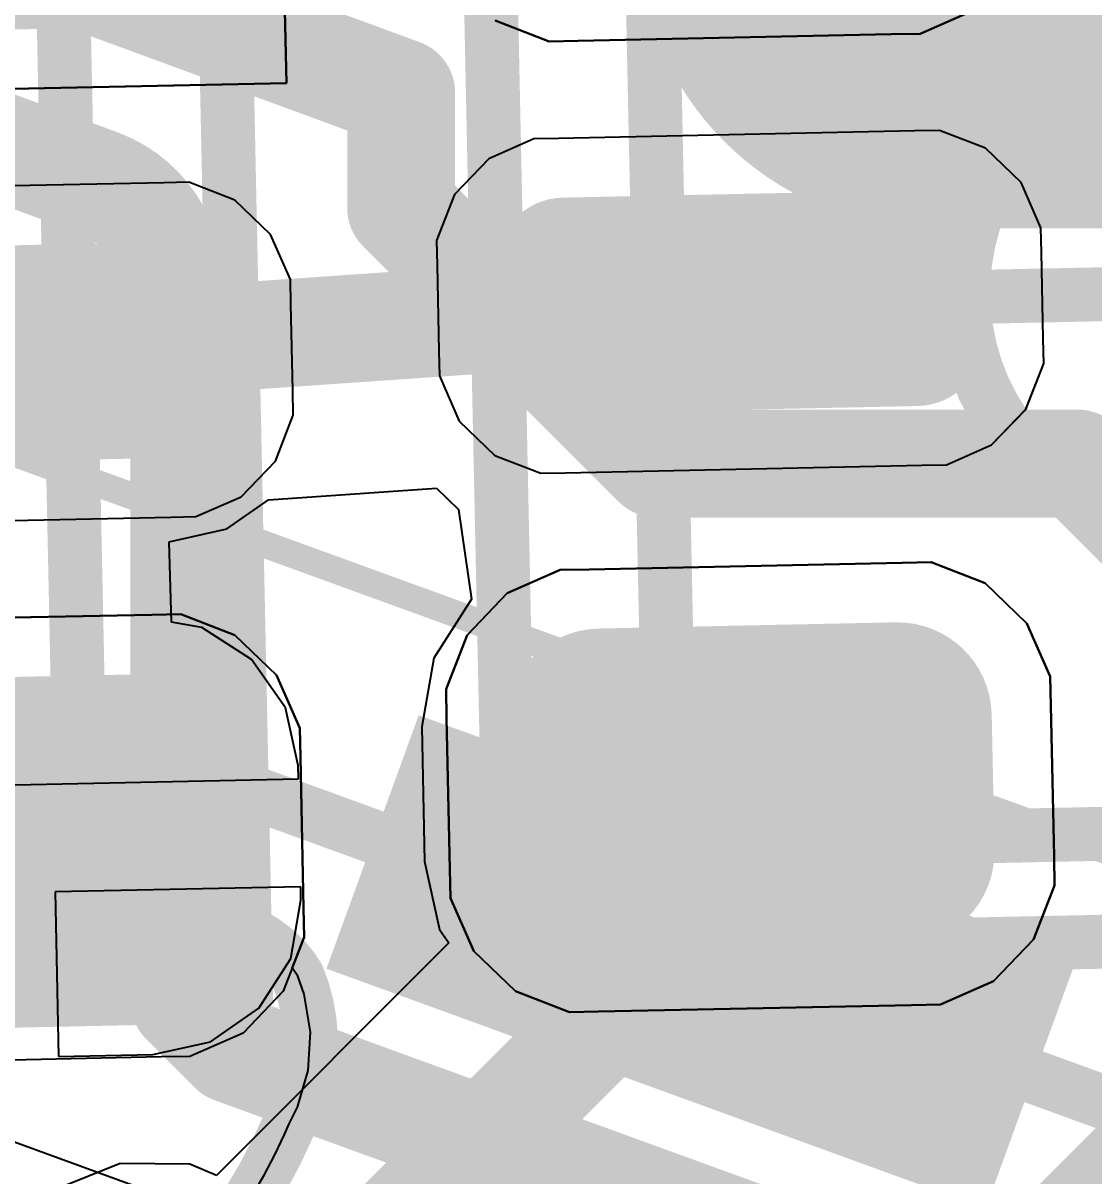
# Model space of a CAD drawing. Header units: inches. Extents: x -52 to 109, y 0 to 35.
# Drawn here: x 92.812 to 94.796, y 20.094 to 22.231 of the extents above; entities that cross this region are included whole.
import ezdxf

# ---------------------------------------------------------------- set-up
doc = ezdxf.new("R2010")
doc.units = ezdxf.units.IN
for name, color, linetype in [('Bottom 3D Body', 216, 'Continuous'), ('Bottom Courtyard', 56, 'Continuous'), ('Bottom Layer', 5, 'Continuous'), ('Bottom Paste', 16, 'Continuous'), ('Bottom Solder', 6, 'Continuous'), ('Mechanical 1', 6, 'Continuous'), ('Mechanical 4', 56, 'Continuous'), ('Top Component Outline', 56, 'Continuous'), ('Top Courtyard', 56, 'Continuous'), ('Top Layer', 1, 'Continuous'), ('Top Overlay', 2, 'Continuous'), ('Top Paste', 8, 'Continuous'), ('Top Solder', 216, 'Continuous'), ('Via Holes', 16, 'Continuous')]:
    doc.layers.add(name, color=color, linetype=linetype)
doc.styles.add('Arial', font='', dxfattribs={"height": 0.2})
doc.styles.get('Arial').set_extended_font_data('Arial')

# ---------------------------------------------------------------- blocks, each defined once
blk = doc.blocks.new('APA_RGB_LED_2020_396')
at = {"layer": 'Top Layer'}
h = blk.add_hatch(color=1, dxfattribs=at)
edge = h.paths.add_edge_path()
edge.add_arc((-1.12500283, 1.02500176), 0.12499848, 90, 180)
edge.add_line((-1.25000131, 1.02500176), (-1.25000131, 0.77499972))
edge.add_arc((-1.12500283, 0.77499972), 0.12499848, 180, 270)
edge.add_line((-1.12500283, 0.6500012399999999), (-0.5749988500000001, 0.6500012399999999))
edge.add_arc((-0.5749988500000001, 0.77499972), 0.12499848, 270, 360)
edge.add_line((-0.4500003700000001, 0.77499972), (-0.4500003700000001, 1.02500176))
edge.add_arc((-0.5749988500000001, 1.02500176), 0.12499848, 0, 90)
edge.add_line((-0.5749988500000001, 1.15000024), (-1.12500283, 1.15000024))
h = blk.add_hatch(color=1, dxfattribs=at)
edge = h.paths.add_edge_path()
edge.add_arc((-1.17500019, 0.07499858), 0.07500112, 90, 180)
edge.add_line((-1.25000131, 0.07499858000000001), (-1.25000131, -0.07499857999999998))
edge.add_arc((-1.17500019, -0.07499858), 0.07500112, 180, 270)
edge.add_line((-1.17500019, -0.1499997), (-0.52500149, -0.1499997))
edge.add_arc((-0.52500149, -0.07499858), 0.07500112, 270, 360)
edge.add_line((-0.4500003699999999, -0.07499858), (-0.4500003699999999, 0.07499858))
edge.add_arc((-0.52500149, 0.07499858), 0.07500112, 0, 90)
edge.add_line((-0.52500149, 0.1499997), (-1.17500019, 0.1499997))
at = {"layer": 'Top Paste'}
h = blk.add_hatch(color=8, dxfattribs=at)
edge = h.paths.add_edge_path()
edge.add_arc((-1.12500283, 1.02500176), 0.12499848, 90, 180)
edge.add_line((-1.25000131, 1.02500176), (-1.25000131, 0.77499972))
edge.add_arc((-1.12500283, 0.77499972), 0.12499848, 180, 270)
edge.add_line((-1.12500283, 0.6500012399999999), (-0.5749988500000001, 0.6500012399999999))
edge.add_arc((-0.5749988500000001, 0.77499972), 0.12499848, 270, 360)
edge.add_line((-0.4500003700000001, 0.77499972), (-0.4500003700000001, 1.02500176))
edge.add_arc((-0.5749988500000001, 1.02500176), 0.12499848, 0, 90)
edge.add_line((-0.5749988500000001, 1.15000024), (-1.12500283, 1.15000024))
h = blk.add_hatch(color=8, dxfattribs=at)
edge = h.paths.add_edge_path()
edge.add_arc((-1.17500019, 0.07499858), 0.07500112, 90, 180)
edge.add_line((-1.25000131, 0.07499858000000001), (-1.25000131, -0.07499857999999998))
edge.add_arc((-1.17500019, -0.07499858), 0.07500112, 180, 270)
edge.add_line((-1.17500019, -0.1499997), (-0.52500149, -0.1499997))
edge.add_arc((-0.52500149, -0.07499858), 0.07500112, 270, 360)
edge.add_line((-0.4500003699999999, -0.07499858), (-0.4500003699999999, 0.07499858))
edge.add_arc((-0.52500149, 0.07499858), 0.07500112, 0, 90)
edge.add_line((-0.52500149, 0.1499997), (-1.17500019, 0.1499997))
at = {"layer": 'Top Solder'}
h = blk.add_hatch(color=216, dxfattribs=at)
edge = h.paths.add_edge_path()
edge.add_arc((-1.12500283, 1.02500176), 0.17499838, 90, 180)
edge.add_line((-1.30000121, 1.02500176), (-1.30000121, 0.77499972))
edge.add_arc((-1.12500283, 0.77499972), 0.17499838, 180, 270)
edge.add_line((-1.12500283, 0.6000013399999999), (-0.5749988500000001, 0.6000013399999999))
edge.add_arc((-0.5749988500000001, 0.77499972), 0.17499838, 270, 360)
edge.add_line((-0.4000004700000001, 0.77499972), (-0.4000004700000001, 1.02500176))
edge.add_arc((-0.5749988500000001, 1.02500176), 0.17499838, 0, 90)
edge.add_line((-0.5749988500000001, 1.20000014), (-1.12500283, 1.20000014))
h = blk.add_hatch(color=216, dxfattribs=at)
edge = h.paths.add_edge_path()
edge.add_arc((-1.17500019, 0.07499858), 0.12500102, 90, 180)
edge.add_line((-1.30000121, 0.07499858000000001), (-1.30000121, -0.07499857999999998))
edge.add_arc((-1.17500019, -0.07499858), 0.12500102, 180, 270)
edge.add_line((-1.17500019, -0.1999996), (-0.52500149, -0.1999996))
edge.add_arc((-0.52500149, -0.07499858), 0.12500102, 270, 360)
edge.add_line((-0.4000004699999999, -0.07499858), (-0.4000004699999999, 0.07499858))
edge.add_arc((-0.52500149, 0.07499858), 0.12500102, 0, 90)
edge.add_line((-0.52500149, 0.1999996), (-1.17500019, 0.1999996))
blk.add_hatch(color=216, dxfattribs=at).paths.add_polyline_path([(-1.30000121, -0.6000013399999999), (-0.4000004699999999, -0.6000013399999999), (-0.4000004699999999, -1.20000014), (-1.30000121, -1.20000014)])
at = {"layer": 'Top Component Outline'}
for points in [[(1.00000054, 1.00000054, 0.0999998, 0.0999998, 0), (-1.00000054, 1.00000054, 0.0999998, 0.0999998, 0)], [(-1.00000054, -1.00000054, 0.0999998, 0.0999998, 0), (-1.00000054, 1.00000054, 0.0999998, 0.0999998, 0)]]:
    blk.add_lwpolyline(points, format="xyseb", dxfattribs=at)
blk.add_lwpolyline([(-1.02499922, 1.00000054, 0.0499999, 0.0499999, 1), (-0.97500186, 1.00000054, 0.0499999, 0.0499999, 1)], format="xyseb", close=True, dxfattribs=at)
blk.add_lwpolyline([(-1.02499922, 1.00000054, 0.0499999, 0.0499999, 1), (-0.97500186, 1.00000054, 0.0499999, 0.0499999, 1)], format="xyseb", close=True, dxfattribs=at)
at = {"layer": 'Top Courtyard'}
for points in [[(-1.29999994, -1.20000014, 0.0999998, 0.0999998, 0), (-1.29999994, 1.20000014, 0.0999998, 0.0999998, 0)], [(1.29999994, 1.20000014, 0.0999998, 0.0999998, 0), (-1.29999994, 1.20000014, 0.0999998, 0.0999998, 0)]]:
    blk.add_lwpolyline(points, format="xyseb", dxfattribs=at)
blk.add_lwpolyline([(-1.32499862, 1.20000014, 0.0499999, 0.0499999, 1), (-1.27500126, 1.20000014, 0.0499999, 0.0499999, 1)], format="xyseb", close=True, dxfattribs=at)
blk.add_lwpolyline([(-1.32499862, 1.20000014, 0.0499999, 0.0499999, 1), (-1.27500126, 1.20000014, 0.0499999, 0.0499999, 1)], format="xyseb", close=True, dxfattribs=at)
at = {"layer": 'Top Overlay'}
for p, q in [((-1.29294382, 1.26889764), (-1.19370602, 1.30999992)), ((-1.19370602, 1.30999992), (-1.14000026, 1.30999992)), ((-1.14000026, 1.30999992), (-1.1400028, 1.30999992)), ((-1.1400028, 1.30999992), (-0.55999634, 1.30999992)), ((-1.3688949, 1.19294656), (-1.29294382, 1.26889764)), ((-1.40999972, 1.09370876), (-1.3688949, 1.19294656)), ((-1.40999972, 1.04000046), (-1.40999972, 1.09370876)), ((-1.4099921, 0.76000102), (-1.40999972, 1.04000046)), ((-1.40999972, 0.76000102), (-1.4099921, 0.76000102)), ((-1.40999972, 0.7062977999999999), (-1.40999972, 0.76000102)), ((-1.36889744, 0.60706), (-1.40999972, 0.7062977999999999)), ((-1.29294636, 0.53110638), (-1.36889744, 0.60706)), ((-1.19370856, 0.49000156), (-1.29294636, 0.53110638)), ((-1.14000026, 0.4900040999999999), (-1.19370856, 0.49000156)), ((-0.55999888, 0.49000156), (-1.14000026, 0.4900040999999999)), ((-1.2257532, 0.30999938), (-1.31028694, 0.2749854799999999)), ((-1.18000272, 0.31000192), (-1.2257532, 0.30999938)), ((-0.51999896, 0.30999938), (-1.18000272, 0.31000192)), ((-1.31028694, 0.2749854799999999), (-1.37498582, 0.2102866)), ((-1.37498582, 0.2102866), (-1.41000226, 0.12575032)), ((-1.41000226, 0.12575032), (-1.41000226, 0.07999983999999999)), ((-1.41000226, 0.07999983999999999), (-1.41000226, -0.0799973)), ((-1.41000226, 0.07999983999999999), (-1.41000226, 0.07999983999999999)), ((-1.41000226, -0.0799973), (-1.41000226, -0.12574778)), ((-1.41000226, -0.12574778), (-1.37498836, -0.21028152)), ((-1.37498836, -0.21028152), (-1.31028694, -0.2749804)), ((-1.31028694, -0.2749804), (-1.2257532, -0.30999684)), ((-1.2257532, -0.30999684), (-1.18000272, -0.30999938)), ((-1.18000272, -0.30999938), (-1.18000272, -0.30999938)), ((-1.18000272, -0.30999938), (-0.5199964199999999, -0.31002224)), ((-1.40999972, -1.30999992), (-1.40999972, -0.48999902)), ((-1.40999972, -0.48999902), (-0.28999942, -0.48999902))]:
    blk.add_line(p, q, dxfattribs=at)
blk = doc.blocks.new('APA_RGB_LED_2020_397')
at = {"layer": 'Top Layer'}
h = blk.add_hatch(color=1, dxfattribs=at)
edge = h.paths.add_edge_path()
edge.add_arc((0.5749988500000001, 1.02500176), 0.12499848, 90, 180)
edge.add_line((0.4500003700000001, 1.02500176), (0.4500003700000001, 0.77499972))
edge.add_arc((0.5749988500000001, 0.77499972), 0.12499848, 180, 270)
edge.add_line((0.5749988500000001, 0.6500012399999999), (1.12500283, 0.6500012399999999))
edge.add_arc((1.12500283, 0.77499972), 0.12499848, 270, 360)
edge.add_line((1.25000131, 0.77499972), (1.25000131, 1.02500176))
edge.add_arc((1.12500283, 1.02500176), 0.12499848, 0, 90)
edge.add_line((1.12500283, 1.15000024), (0.5749988500000001, 1.15000024))
h = blk.add_hatch(color=1, dxfattribs=at)
edge = h.paths.add_edge_path()
edge.add_arc((0.52500149, 0.07499858), 0.07500112, 90, 180)
edge.add_line((0.4500003699999999, 0.07499858000000001), (0.4500003699999999, -0.07499857999999998))
edge.add_arc((0.52500149, -0.07499858), 0.07500112, 180, 270)
edge.add_line((0.52500149, -0.1499997), (1.17500019, -0.1499997))
edge.add_arc((1.17500019, -0.07499858), 0.07500112, 270, 360)
edge.add_line((1.25000131, -0.07499858), (1.25000131, 0.07499858))
edge.add_arc((1.17500019, 0.07499858), 0.07500112, 0, 90)
edge.add_line((1.17500019, 0.1499997), (0.52500149, 0.1499997))
at = {"layer": 'Top Paste'}
h = blk.add_hatch(color=8, dxfattribs=at)
edge = h.paths.add_edge_path()
edge.add_arc((0.5749988500000001, 1.02500176), 0.12499848, 90, 180)
edge.add_line((0.4500003700000001, 1.02500176), (0.4500003700000001, 0.77499972))
edge.add_arc((0.5749988500000001, 0.77499972), 0.12499848, 180, 270)
edge.add_line((0.5749988500000001, 0.6500012399999999), (1.12500283, 0.6500012399999999))
edge.add_arc((1.12500283, 0.77499972), 0.12499848, 270, 360)
edge.add_line((1.25000131, 0.77499972), (1.25000131, 1.02500176))
edge.add_arc((1.12500283, 1.02500176), 0.12499848, 0, 90)
edge.add_line((1.12500283, 1.15000024), (0.5749988500000001, 1.15000024))
h = blk.add_hatch(color=8, dxfattribs=at)
edge = h.paths.add_edge_path()
edge.add_arc((0.52500149, 0.07499858), 0.07500112, 90, 180)
edge.add_line((0.4500003699999999, 0.07499858000000001), (0.4500003699999999, -0.07499857999999998))
edge.add_arc((0.52500149, -0.07499858), 0.07500112, 180, 270)
edge.add_line((0.52500149, -0.1499997), (1.17500019, -0.1499997))
edge.add_arc((1.17500019, -0.07499858), 0.07500112, 270, 360)
edge.add_line((1.25000131, -0.07499858), (1.25000131, 0.07499858))
edge.add_arc((1.17500019, 0.07499858), 0.07500112, 0, 90)
edge.add_line((1.17500019, 0.1499997), (0.52500149, 0.1499997))
at = {"layer": 'Top Solder'}
h = blk.add_hatch(color=216, dxfattribs=at)
edge = h.paths.add_edge_path()
edge.add_arc((0.5749988500000001, 1.02500176), 0.17499838, 90, 180)
edge.add_line((0.4000004700000001, 1.02500176), (0.4000004700000001, 0.77499972))
edge.add_arc((0.5749988500000001, 0.77499972), 0.17499838, 180, 270)
edge.add_line((0.5749988500000001, 0.6000013399999999), (1.12500283, 0.6000013399999999))
edge.add_arc((1.12500283, 0.77499972), 0.17499838, 270, 360)
edge.add_line((1.30000121, 0.77499972), (1.30000121, 1.02500176))
edge.add_arc((1.12500283, 1.02500176), 0.17499838, 0, 90)
edge.add_line((1.12500283, 1.20000014), (0.5749988500000001, 1.20000014))
h = blk.add_hatch(color=216, dxfattribs=at)
edge = h.paths.add_edge_path()
edge.add_arc((0.52500149, 0.07499858), 0.12500102, 90, 180)
edge.add_line((0.4000004699999999, 0.07499858000000001), (0.4000004699999999, -0.07499857999999998))
edge.add_arc((0.52500149, -0.07499858), 0.12500102, 180, 270)
edge.add_line((0.52500149, -0.1999996), (1.17500019, -0.1999996))
edge.add_arc((1.17500019, -0.07499858), 0.12500102, 270, 360)
edge.add_line((1.30000121, -0.07499858), (1.30000121, 0.07499858))
edge.add_arc((1.17500019, 0.07499858), 0.12500102, 0, 90)
edge.add_line((1.17500019, 0.1999996), (0.52500149, 0.1999996))
at = {"layer": 'Top Component Outline'}
for points in [[(1.00000054, 1.00000054, 0.0999998, 0.0999998, 0), (-1.00000054, 1.00000054, 0.0999998, 0.0999998, 0)], [(1.00000054, -1.00000054, 0.0999998, 0.0999998, 0), (1.00000054, 1.00000054, 0.0999998, 0.0999998, 0)]]:
    blk.add_lwpolyline(points, format="xyseb", dxfattribs=at)
blk.add_lwpolyline([(0.97500186, 1.00000054, 0.0499999, 0.0499999, 1), (1.02499922, 1.00000054, 0.0499999, 0.0499999, 1)], format="xyseb", close=True, dxfattribs=at)
blk.add_lwpolyline([(0.97500186, 1.00000054, 0.0499999, 0.0499999, 1), (1.02499922, 1.00000054, 0.0499999, 0.0499999, 1)], format="xyseb", close=True, dxfattribs=at)
at = {"layer": 'Top Courtyard'}
for points in [[(1.29999994, 1.20000014, 0.0999998, 0.0999998, 0), (-1.29999994, 1.20000014, 0.0999998, 0.0999998, 0)], [(1.29999994, -1.20000014, 0.0999998, 0.0999998, 0), (1.29999994, 1.20000014, 0.0999998, 0.0999998, 0)], [(0.499999, 0, 0.0999998, 0.0999998, 0), (-0.499999, 0, 0.0999998, 0.0999998, 0)]]:
    blk.add_lwpolyline(points, format="xyseb", dxfattribs=at)
for points in [[(1.27500126, 1.20000014, 0.0499999, 0.0499999, 1), (1.32499862, 1.20000014, 0.0499999, 0.0499999, 1)], [(1.27500126, 1.20000014, 0.0499999, 0.0499999, 1), (1.32499862, 1.20000014, 0.0499999, 0.0499999, 1)], [(0.47500032, 0, 0.0499999, 0.0499999, 1), (0.5249976799999999, 0, 0.0499999, 0.0499999, 1)]]:
    blk.add_lwpolyline(points, format="xyseb", close=True, dxfattribs=at)
at = {"layer": 'Top Overlay'}
for p, q in [((0.4070578599999999, 1.2688951), (0.5062956599999999, 1.30999992)), ((0.5062956599999999, 1.30999992), (0.55999888, 1.30999992)), ((0.55999888, 1.30999992), (1.1400028, 1.31000246)), ((0.55999888, 1.30999992), (0.55999888, 1.30999992)), ((1.1400028, 1.31000246), (1.1937111, 1.31000246)), ((1.1937111, 1.31000246), (1.2929489, 1.26889764)), ((0.33110424, 1.19294402), (0.4070578599999999, 1.2688951)), ((1.2929489, 1.26889764), (1.36889998, 1.19294402)), ((0.2900019599999999, 1.09370622), (0.33110424, 1.19294402)), ((1.36889998, 1.19294402), (1.41000226, 1.09370876)), ((0.2900019599999999, 1.04000046), (0.2900019599999999, 1.09370622)), ((1.41000226, 1.09370876), (1.4100048, 1.040003)), ((0.28999942, 0.76000102), (0.2900019599999999, 1.04000046)), ((1.4100048, 1.040003), (1.41000226, 1.04000046)), ((1.41000226, 1.04000046), (1.41000226, 0.76000356)), ((0.28999942, 0.76000356), (0.28999942, 0.76000102)), ((0.28999942, 0.7062977999999999), (0.28999942, 0.76000356)), ((1.41000226, 0.76000356), (1.41000226, 0.70629526)), ((0.33110424, 0.60706), (0.28999942, 0.7062977999999999)), ((1.41000226, 0.70629526), (1.36889744, 0.60706)), ((0.40705532, 0.53110892), (0.33110424, 0.60706)), ((1.36889744, 0.60706), (1.29294636, 0.53110638)), ((0.5062931199999999, 0.4900040999999999), (0.40705532, 0.53110892)), ((1.29294636, 0.53110638), (1.19370856, 0.4900040999999999)), ((0.55999888, 0.4900040999999999), (0.5062931199999999, 0.4900040999999999)), ((1.1400028, 0.49000156), (0.55999888, 0.4900040999999999)), ((1.14000534, 0.4900040999999999), (1.1400028, 0.49000156)), ((1.19370856, 0.4900040999999999), (1.14000534, 0.4900040999999999)), ((0.47424848, 0.31002478), (0.38971474, 0.27501088)), ((0.51999896, 0.31002478), (0.47424848, 0.31002478)), ((1.18000272, 0.30999938), (0.51999896, 0.31002478)), ((1.18000526, 0.31000192), (1.18000272, 0.30999938)), ((1.22575574, 0.30999938), (1.18000526, 0.31000192)), ((1.31028948, 0.27498294), (1.22575574, 0.30999938)), ((0.38971474, 0.27501088), (0.32501586, 0.21030946)), ((1.3749909, 0.21028406), (1.31028948, 0.27498294)), ((0.32501586, 0.21030946), (0.28999942, 0.12577572)), ((1.4100048, 0.12575032), (1.3749909, 0.21028406)), ((0.28999942, 0.12577572), (0.28999942, 0.08002524)), ((1.4100048, 0.07999983999999999), (1.4100048, 0.12575032)), ((0.28999942, 0.08002524), (0.28999942, 0.07999983999999999)), ((0.28999942, 0.07999983999999999), (0.28999942, -0.07999983999999999)), ((1.41000226, -0.07999983999999999), (1.4100048, 0.07999983999999999)), ((0.28999942, -0.07999983999999999), (0.2900019599999999, -0.12575032)), ((1.4100048, -0.0799973), (1.41000226, -0.07999983999999999)), ((1.4100048, -0.12574778), (1.4100048, -0.0799973)), ((0.2900019599999999, -0.12575032), (0.32501586, -0.21028406)), ((1.37498836, -0.21028406), (1.4100048, -0.12574778)), ((0.32501586, -0.21028406), (0.38971474, -0.27498294)), ((1.31028948, -0.27498294), (1.37498836, -0.21028406)), ((0.38971474, -0.27498294), (0.4742510199999999, -0.30999938)), ((1.22575574, -0.30999684), (1.31028948, -0.27498294)), ((0.4742510199999999, -0.30999938), (0.5200015, -0.30999938)), ((0.5200015, -0.30999938), (0.51999896, -0.30999938)), ((0.51999896, -0.30999938), (1.18000526, -0.30999938)), ((1.18000526, -0.30999938), (1.22575574, -0.30999684)), ((0.4070578599999999, -0.53110384), (0.5062956599999999, -0.49000156)), ((0.5062956599999999, -0.49000156), (0.55999888, -0.49000156)), ((0.55999888, -0.49000156), (0.55999888, -0.49000156)), ((0.55999888, -0.49000156), (1.1400028, -0.49000156)), ((1.1400028, -0.49000156), (1.1937111, -0.49000156)), ((1.1937111, -0.49000156), (1.2929489, -0.53110384))]:
    blk.add_line(p, q, dxfattribs=at)
at = {"layer": 'Top Courtyard', "style": 'Arial'}
blk.add_text('D69', height=0.5999987999999999, dxfattribs=at).set_placement((-0.7999933199999999, -0.6999732))
blk = doc.blocks.new('GCT_MEM2085_00_115_00_A_REV0_2_B_439')
at = {"layer": 'Bottom Layer'}
blk.add_hatch(color=5, dxfattribs=at).paths.add_polyline_path([(-5.94999826, 1.83000015), (-5.549999059999999, 1.83000015), (-5.549999059999999, 0.6300000099999999), (-5.94999826, 0.6300000099999999)])
at = {"layer": 'Bottom Paste'}
blk.add_hatch(color=16, dxfattribs=at).paths.add_polyline_path([(-5.94999826, 1.83000015), (-5.549999059999999, 1.83000015), (-5.549999059999999, 0.6300000099999999), (-5.94999826, 0.6300000099999999)])
at = {"layer": 'Bottom Solder'}
blk.add_hatch(color=6, dxfattribs=at).paths.add_polyline_path([(-5.99999816, 1.88000005), (-5.49999916, 1.88000005), (-5.49999916, 0.58000011), (-5.99999816, 0.58000011)])
at = {"layer": 'Bottom 3D Body'}
blk.add_lwpolyline([(-5.759998639999999, -4.02999702, 0.0999998, 0.0999998, 0), (-5.760003719999999, 4.02999956, 0.0999998, 0.0999998, 0)], format="xyseb", dxfattribs=at)
at = {"layer": 'Bottom Courtyard'}
blk.add_lwpolyline([(-6.200005379999999, -4.48000374, 0.0499999, 0.0499999, 0), (-6.200005379999999, 11.61999708, 0.0499999, 0.0499999, 0)], format="xyseb", dxfattribs=at)
at = {"layer": 'Bottom Layer'}
blk.add_line((-5.00000016, 1.4400022), (-5.0000027, -2.40999772), dxfattribs=at)

msp = doc.modelspace()

# ---------------------------------------------------------------- hatches: boundary and pattern name
at = {"layer": 'Bottom Layer'}
h = msp.add_hatch(color=5, dxfattribs=at)
edge = h.paths.add_edge_path()
edge.add_arc((94.49999895999999, 23.40000146), 0.499999, 90, 180)
edge.add_line((93.99999995999998, 23.40000146), (93.99999995999998, 22.39999838))
edge.add_arc((94.49999895999999, 22.39999838), 0.499999, 180, 270)
edge.add_line((94.49999895999999, 21.89999938), (96.50000004, 21.89999938))
edge.add_arc((96.50000004, 22.39999838), 0.499999, 270, 360)
edge.add_line((96.99999904, 22.39999838), (96.99999904, 23.40000146))
edge.add_arc((96.50000004, 23.40000146), 0.499999, 0, 90)
edge.add_line((96.50000004, 23.90000046), (94.49999895999999, 23.90000046))
h = msp.add_hatch(color=5, dxfattribs=at)
edge = h.paths.add_edge_path()
edge.add_arc((94.15927573999998, 20.8141443), 0.2999994, 0, 360)
at = {"layer": 'Bottom Solder'}
h = msp.add_hatch(color=6, dxfattribs=at)
edge = h.paths.add_edge_path()
edge.add_arc((94.49999895999999, 23.40000146), 0.5499989, 90, 180)
edge.add_line((93.95000005999998, 23.40000146), (93.95000005999998, 22.39999838))
edge.add_arc((94.49999895999999, 22.39999838), 0.5499989, 180, 270)
edge.add_line((94.49999895999999, 21.84999948), (96.50000004, 21.84999948))
edge.add_arc((96.50000004, 22.39999838), 0.5499989, 270, 360)
edge.add_line((97.04999894000001, 22.39999838), (97.04999894000001, 23.40000146))
edge.add_arc((96.50000004, 23.40000146), 0.5499989, 0, 90)
edge.add_line((96.50000004, 23.95000036), (94.49999895999999, 23.95000036))
at = {"layer": 'Top Layer'}
h = msp.add_hatch(color=1, dxfattribs=at)
edge = h.paths.add_edge_path()
edge.add_arc((94.15927573999998, 20.8141443), 0.2999994, 0, 360)
at = {"layer": 'Via Holes'}
h = msp.add_hatch(color=7, dxfattribs=at)
edge = h.paths.add_edge_path()
edge.add_arc((94.15927573999998, 20.8141443), 0.1499997, 0, 360)

# ---------------------------------------------------------------- linework, layer by layer
at = {"layer": 'Bottom Layer'}
for points in [[(90.25225028, 23.29999658, 0.1999996, 0.1999996, 0), (93.51222852, 22.10135788, 0.1999996, 0.1999996, 0)], [(90.35933668, 22.8877114, 0.1999996, 0.1999996, 0), (92.95124919999999, 21.93470848, 0.1999996, 0.1999996, 0)], [(93.51222852, 21.88777182, 0.1999996, 0.1999996, 0), (93.51222852, 22.10135788, 0.1999996, 0.1999996, 0)], [(92.95124919999999, 21.93471102, 0.1999996, 0.1999996, -0.2564524320817328), (93.0780968, 21.78990816, 0.1999996, 0.1999996, 0)], [(93.51222852, 21.88777182, 0.1999996, 0.1999996, 0), (93.98585723999999, 21.4141431, 0.1999996, 0.1999996, 0)], [(93.0780968, 21.7899107, 0.1999996, 0.1999996, -0.05370080621228919), (93.11044878, 21.48955062, 0.1999996, 0.1999996, 0)], [(93.11044878, 20.41798812, 0.1999996, 0.1999996, 0), (93.11044878, 21.48955062, 0.1999996, 0.1999996, 0)], [(93.98585723999999, 21.4141431, 0.1999996, 0.1999996, 0), (94.76636114, 21.4141431, 0.1999996, 0.1999996, 0)], [(94.76636114, 21.4141431, 0.1999996, 0.1999996, 0), (94.92564961999999, 21.25485462, 0.1999996, 0.1999996, 0)], [(93.11044878, 20.41798812, 0.1999996, 0.1999996, 0), (93.1690161, 20.35941318, 0.1999996, 0.1999996, 0)], [(93.16902626, 20.35940556, 0.1999996, 0.1999996, -1.571514156713557e-05), (93.16901864, 20.35941572, 0.1999996, 0.1999996, 0)], [(93.16902626, 20.35940556, 0.1999996, 0.1999996, 0), (93.20037493999999, 20.32805942, 0.1999996, 0.1999996, 0)], [(93.20037493999999, 20.32805942, 0.1999996, 0.1999996, 0), (94.17595338, 19.97298266, 0.1999996, 0.1999996, 0)]]:
    msp.add_lwpolyline(points, format="xyseb", dxfattribs=at)
for points in [[(93.46222861999999, 22.10135788, 0.0999998, 0.0999998, 1), (93.56222842, 22.10135788, 0.0999998, 0.0999998, 1)], [(93.46222861999999, 22.10135788, 0.0999998, 0.0999998, 1), (93.56222842, 22.10135788, 0.0999998, 0.0999998, 1)], [(92.90124929999999, 21.93471102, 0.0999998, 0.0999998, 1), (93.0012491, 21.93471102, 0.0999998, 0.0999998, 1)], [(92.90124929999999, 21.93470848, 0.0999998, 0.0999998, 1), (93.0012491, 21.93470848, 0.0999998, 0.0999998, 1)], [(93.46222861999999, 21.88777182, 0.0999998, 0.0999998, 1), (93.56222842, 21.88777182, 0.0999998, 0.0999998, 1)], [(93.46222861999999, 21.88777182, 0.0999998, 0.0999998, 1), (93.56222842, 21.88777182, 0.0999998, 0.0999998, 1)], [(93.0280969, 21.7899107, 0.0999998, 0.0999998, 1), (93.12809669999999, 21.7899107, 0.0999998, 0.0999998, 1)], [(93.0280969, 21.78990816, 0.0999998, 0.0999998, 1), (93.12809669999999, 21.78990816, 0.0999998, 0.0999998, 1)], [(93.06044888, 21.48955062, 0.0999998, 0.0999998, 1), (93.16044867999999, 21.48955062, 0.0999998, 0.0999998, 1)], [(93.06044888, 21.48955062, 0.0999998, 0.0999998, 1), (93.16044867999999, 21.48955062, 0.0999998, 0.0999998, 1)], [(93.93585734, 21.4141431, 0.0999998, 0.0999998, 1), (94.03585713999999, 21.4141431, 0.0999998, 0.0999998, 1)], [(93.93585734, 21.4141431, 0.0999998, 0.0999998, 1), (94.03585713999999, 21.4141431, 0.0999998, 0.0999998, 1)], [(94.71636124, 21.4141431, 0.0999998, 0.0999998, 1), (94.81636103999999, 21.4141431, 0.0999998, 0.0999998, 1)], [(94.71636124, 21.4141431, 0.0999998, 0.0999998, 1), (94.81636103999999, 21.4141431, 0.0999998, 0.0999998, 1)], [(93.06044888, 20.41798812, 0.0999998, 0.0999998, 1), (93.16044867999999, 20.41798812, 0.0999998, 0.0999998, 1)], [(93.06044888, 20.41798812, 0.0999998, 0.0999998, 1), (93.16044867999999, 20.41798812, 0.0999998, 0.0999998, 1)], [(93.1190162, 20.35941318, 0.0999998, 0.0999998, 1), (93.219016, 20.35941318, 0.0999998, 0.0999998, 1)], [(93.11901873999999, 20.35941572, 0.0999998, 0.0999998, 1), (93.21901854, 20.35941572, 0.0999998, 0.0999998, 1)], [(93.11902635999999, 20.35940556, 0.0999998, 0.0999998, 1), (93.21902616, 20.35940556, 0.0999998, 0.0999998, 1)], [(93.11902635999999, 20.35940556, 0.0999998, 0.0999998, 1), (93.21902616, 20.35940556, 0.0999998, 0.0999998, 1)], [(93.15037504, 20.32805942, 0.0999998, 0.0999998, 1), (93.25037483999999, 20.32805942, 0.0999998, 0.0999998, 1)], [(93.15037504, 20.32805942, 0.0999998, 0.0999998, 1), (93.25037483999999, 20.32805942, 0.0999998, 0.0999998, 1)]]:
    msp.add_lwpolyline(points, format="xyseb", close=True, dxfattribs=at)
at = {"layer": 'Mechanical 1'}
for points in [[(94.58698126, 21.89878272, 0.0999998, 0.0999998, -0.3033470951230018), (94.99024182, 22.16823354, 0.0999998, 0.0999998, 0)], [(94.68160134, 21.42310676, 0.0999998, 0.0999998, -0.3033474897046995), (94.5869838, 21.89878272, 0.0999998, 0.0999998, 0)], [(95.15727729999999, 21.32848922, 0.0999998, 0.0999998, -0.3033459730139918), (94.6815988, 21.42310676, 0.0999998, 0.0999998, 0)]]:
    msp.add_lwpolyline(points, format="xyseb", dxfattribs=at)
for points in [[(94.56198258, 21.89878272, 0.0499999, 0.0499999, 1), (94.61197994, 21.89878272, 0.0499999, 0.0499999, 1)], [(94.56198511999999, 21.89878272, 0.0499999, 0.0499999, 1), (94.61198248, 21.89878272, 0.0499999, 0.0499999, 1)], [(94.65660012, 21.42310676, 0.0499999, 0.0499999, 1), (94.70659748, 21.42310676, 0.0499999, 0.0499999, 1)], [(94.65660265999999, 21.42310676, 0.0499999, 0.0499999, 1), (94.70660002, 21.42310676, 0.0499999, 0.0499999, 1)]]:
    msp.add_lwpolyline(points, format="xyseb", close=True, dxfattribs=at)
at = {"layer": 'Mechanical 4'}
for points in [[(92.35613482, 20.54738842, 0.0999998, 0.0999998, -0.01415705566576586), (92.86691612, 20.5889098, 0.0999998, 0.0999998, 0)], [(92.86691612, 20.58890726, 0.0999998, 0.0999998, -0.03465211629993422), (93.0698799, 20.58373074, 0.0999998, 0.0999998, 0)], [(93.06988244, 20.58373074, 0.0999998, 0.0999998, -0.07922884407437578), (93.22444397999999, 20.5457806, 0.0999998, 0.0999998, 0)], [(93.22444143999999, 20.5457806, 0.0999998, 0.0999998, -0.1571549188475345), (93.32050678, 20.4634465, 0.0999998, 0.0999998, 0)], [(93.32050678, 20.4634465, 0.0999998, 0.0999998, -0.23214065349412), (93.30445905999999, 20.18861596, 0.0999998, 0.0999998, 0)], [(93.30445905999999, 20.18861596, 0.0999998, 0.0999998, -0.03654624026110337), (93.22773074, 20.0428098, 0.0999998, 0.0999998, 0)]]:
    msp.add_lwpolyline(points, format="xyseb", dxfattribs=at)
for points in [[(92.84191743999999, 20.5889098, 0.0499999, 0.0499999, 1), (92.8919148, 20.5889098, 0.0499999, 0.0499999, 1)], [(92.84191743999999, 20.58890726, 0.0499999, 0.0499999, 1), (92.8919148, 20.58890726, 0.0499999, 0.0499999, 1)], [(93.04488122, 20.58373074, 0.0499999, 0.0499999, 1), (93.09487858, 20.58373074, 0.0499999, 0.0499999, 1)], [(93.04488375999999, 20.58373074, 0.0499999, 0.0499999, 1), (93.09488112, 20.58373074, 0.0499999, 0.0499999, 1)], [(93.19944276, 20.5457806, 0.0499999, 0.0499999, 1), (93.24944012, 20.5457806, 0.0499999, 0.0499999, 1)], [(93.1994453, 20.5457806, 0.0499999, 0.0499999, 1), (93.24944266, 20.5457806, 0.0499999, 0.0499999, 1)], [(93.29550809999999, 20.4634465, 0.0499999, 0.0499999, 1), (93.34550546, 20.4634465, 0.0499999, 0.0499999, 1)], [(93.29550809999999, 20.4634465, 0.0499999, 0.0499999, 1), (93.34550546, 20.4634465, 0.0499999, 0.0499999, 1)], [(93.27946037999999, 20.18861596, 0.0499999, 0.0499999, 1), (93.32945774, 20.18861596, 0.0499999, 0.0499999, 1)], [(93.27946037999999, 20.18861596, 0.0499999, 0.0499999, 1), (93.32945774, 20.18861596, 0.0499999, 0.0499999, 1)]]:
    msp.add_lwpolyline(points, format="xyseb", close=True, dxfattribs=at)
at = {"layer": 'Top Layer'}
for p, q in [((93.26630571999999, 21.34690422), (93.57743031999999, 21.36841294)), ((93.57743031999999, 21.36841294), (93.61838273999999, 21.3288245)), ((93.18901352, 21.2928835), (93.26630571999999, 21.34690422)), ((93.61838273999999, 21.3288245), (93.64255084, 21.1627085)), ((93.0821862, 21.26929706), (93.18901352, 21.2928835)), ((93.08666422, 21.11991712), (93.0821862, 21.26929706)), ((93.64255084, 21.1627085), (93.57298786, 21.05372726)), ((93.14283632, 21.10996286), (93.08666422, 21.11991712)), ((93.23505102, 21.0511009), (93.14283632, 21.10996286)), ((93.29772297999999, 20.96143128), (93.23505102, 21.0511009)), ((93.57298786, 21.05372726), (93.55042504, 20.92641992)), ((93.32130688, 20.85460142), (93.29772297999999, 20.96143128)), ((93.55042504, 20.92641992), (93.55565998, 20.67647122)), ((93.32183012, 20.82960782), (93.32130688, 20.85460142)), ((92.76657087999999, 20.81797462), (93.32183012, 20.82960782)), ((93.55565998, 20.67647122), (93.58353394, 20.55022052)), ((93.32602112, 20.6296514), (92.87073882, 20.6201137)), ((93.32654436, 20.60465526), (93.32602112, 20.6296514)), ((92.87073882, 20.6201137), (92.87713454, 20.314793)), ((93.30745117999999, 20.49693132), (93.32654436, 20.60465526)), ((93.58353394, 20.55022052), (93.60080085999999, 20.52551394)), ((93.60080085999999, 20.52551394), (93.16972476, 20.09443784)), ((93.24858921999999, 20.40471662), (93.30745117999999, 20.49693132)), ((93.15891959999999, 20.34204466), (93.24858921999999, 20.40471662)), ((93.05209228, 20.31845822), (93.15891959999999, 20.34204466)), ((92.87713454, 20.314793), (93.05209228, 20.31845822)), ((92.99157423999999, 20.11653584), (92.87163797999999, 20.0682479)), ((93.12086023999998, 20.1152506), (92.99157423999999, 20.11653584)), ((93.16972476, 20.09443784), (93.12086023999998, 20.1152506))]:
    msp.add_line(p, q, dxfattribs=at)
for points in [[(93.84079275999999, 21.69322814, 0.1999996, 0.1999996, 0), (94.1404264, 21.71394946, 0.1999996, 0.1999996, 0)], [(93.05160206, 21.6386664, 0.1999996, 0.1999996, 0), (93.84079275999999, 21.69322814, 0.1999996, 0.1999996, 0)], [(92.7498145, 21.6178003, 0.1999996, 0.1999996, 0), (93.04944305999999, 21.63862068, 0.1999996, 0.1999996, 0)], [(93.04944305999999, 21.63862068, 0.1999996, 0.1999996, 0), (93.05160206, 21.6386664, 0.1999996, 0.1999996, 0)], [(93.93859038, 20.66031428, 0.1999996, 0.1999996, 0), (94.0924204, 20.8141443, 0.1999996, 0.1999996, 0)], [(94.0924204, 20.8141443, 0.1999996, 0.1999996, 0), (94.15927573999998, 20.8141443, 0.1999996, 0.1999996, 0)], [(93.93859038, 20.43072876, 0.1999996, 0.1999996, 0), (93.93859038, 20.66031428, 0.1999996, 0.1999996, 0)], [(93.0011729, 19.49331128, 0.1999996, 0.1999996, 0), (93.93859038, 20.43072876, 0.1999996, 0.1999996, 0)], [(93.74448358, 18.9858777, 0.1999996, 0.1999996, 0), (95.0000005, 20.24139462, 0.1999996, 0.1999996, 0)]]:
    msp.add_lwpolyline(points, format="xyseb", dxfattribs=at)
for points in [[(94.09042649999999, 21.71394946, 0.0999998, 0.0999998, 1), (94.1904263, 21.71394946, 0.0999998, 0.0999998, 1)], [(93.79079286, 21.69322814, 0.0999998, 0.0999998, 1), (93.89079266, 21.69322814, 0.0999998, 0.0999998, 1)], [(93.79079286, 21.69322814, 0.0999998, 0.0999998, 1), (93.89079266, 21.69322814, 0.0999998, 0.0999998, 1)], [(92.99944316, 21.63862068, 0.0999998, 0.0999998, 1), (93.09944295999999, 21.63862068, 0.0999998, 0.0999998, 1)], [(92.99944316, 21.63862068, 0.0999998, 0.0999998, 1), (93.09944295999999, 21.63862068, 0.0999998, 0.0999998, 1)], [(93.00160215999999, 21.6386664, 0.0999998, 0.0999998, 1), (93.10160196, 21.6386664, 0.0999998, 0.0999998, 1)], [(93.00160215999999, 21.6386664, 0.0999998, 0.0999998, 1), (93.10160196, 21.6386664, 0.0999998, 0.0999998, 1)], [(92.6998146, 21.6178003, 0.0999998, 0.0999998, 1), (92.79981439999999, 21.6178003, 0.0999998, 0.0999998, 1)], [(94.04242049999999, 20.8141443, 0.0999998, 0.0999998, 1), (94.1424203, 20.8141443, 0.0999998, 0.0999998, 1)], [(94.04242049999999, 20.8141443, 0.0999998, 0.0999998, 1), (94.1424203, 20.8141443, 0.0999998, 0.0999998, 1)], [(94.10927584, 20.8141443, 0.0999998, 0.0999998, 1), (94.20927564, 20.8141443, 0.0999998, 0.0999998, 1)], [(93.88859047999999, 20.66031428, 0.0999998, 0.0999998, 1), (93.98859028, 20.66031428, 0.0999998, 0.0999998, 1)], [(93.88859047999999, 20.66031428, 0.0999998, 0.0999998, 1), (93.98859028, 20.66031428, 0.0999998, 0.0999998, 1)], [(93.88859047999999, 20.43072876, 0.0999998, 0.0999998, 1), (93.98859028, 20.43072876, 0.0999998, 0.0999998, 1)], [(93.88859047999999, 20.43072876, 0.0999998, 0.0999998, 1), (93.98859028, 20.43072876, 0.0999998, 0.0999998, 1)]]:
    msp.add_lwpolyline(points, format="xyseb", close=True, dxfattribs=at)
at = {"layer": 'Top Overlay'}
for p, q in [((93.29942731999999, 22.11941982), (93.28626249999999, 22.74785646)), ((94.47379631999999, 22.21104016), (94.5721502, 22.25421254)), ((93.68645474, 22.23566038), (93.78653073999999, 22.19664344)), ((93.84022634, 22.19776866), (94.42010326, 22.20991494)), ((94.42010326, 22.20991494), (94.47379631999999, 22.21104016)), ((93.78653073999999, 22.19664344), (93.84022634, 22.19776866)), ((92.1796734, 22.09596546), (93.29942731999999, 22.11941982)), ((93.75826307999999, 22.0160088), (93.67448117999999, 21.97923214)), ((93.8040034, 22.01696892), (93.75826307999999, 22.0160088)), ((94.46386491999999, 22.0307916), (93.8040034, 22.01696892)), ((94.5096027, 22.03174918), (94.46386238, 22.0307916)), ((94.46386238, 22.0307916), (94.46386491999999, 22.0307916)), ((94.59485271999999, 21.99851074), (94.5096027, 22.03174918)), ((94.66089271999999, 21.93518092), (94.59485271999999, 21.99851074)), ((93.67448117999999, 21.97923214), (93.61115136, 21.91319214)), ((93.07325048, 21.93464244), (92.41338895999999, 21.92084516)), ((93.11899079999999, 21.93560002), (93.07325048, 21.93464244)), ((93.20424082, 21.90236158), (93.11899079999999, 21.93560002)), ((94.69766938, 21.85139902), (94.66089271999999, 21.93518092)), ((93.61115136, 21.91319214), (93.57791291999999, 21.82794212)), ((93.27028082, 21.83903176), (93.20424082, 21.90236158)), ((94.6986295, 21.8056587), (94.69766938, 21.85139902)), ((93.30705748, 21.75524986), (93.27028082, 21.83903176)), ((93.57791291999999, 21.82794212), (93.5788705, 21.7822018)), ((94.7019823, 21.64569458), (94.6986295, 21.8056587)), ((93.5788705, 21.7822018), (93.57887304, 21.78220434)), ((93.57887304, 21.78220434), (93.58222075999998, 21.62223768)), ((93.3080176, 21.70950954), (93.30705748, 21.75524986)), ((93.31136786, 21.54954542), (93.3080176, 21.70950954)), ((94.7019823, 21.64566918), (94.7019823, 21.64569458)), ((94.70293988, 21.59992886), (94.7019823, 21.64566918)), ((93.58222075999998, 21.62223768), (93.58318088, 21.57649736)), ((94.66970144, 21.51467884), (94.70293988, 21.59992886)), ((93.58318088, 21.57649736), (93.61995754, 21.49271546)), ((93.31232544, 21.5038051), (93.31136786, 21.54954542)), ((93.27908699999999, 21.41855508), (93.31232544, 21.5038051)), ((94.60637161999999, 21.44863884), (94.66970144, 21.51467884)), ((93.61995754, 21.49271546), (93.68599753999999, 21.42938564)), ((94.52258972, 21.41186218), (94.60637161999999, 21.44863884)), ((93.21575718, 21.35251508), (93.27908699999999, 21.41855508)), ((93.68599753999999, 21.42938564), (93.77124755999999, 21.3961472)), ((93.77124755999999, 21.3961472), (93.81698787999999, 21.39710478)), ((93.81698787999999, 21.39710478), (93.81699042, 21.39710732)), ((93.81699042, 21.39710732), (94.47684939999999, 21.41090206)), ((94.47684939999999, 21.41090206), (94.52258972, 21.41186218)), ((93.13197527999999, 21.31573842), (93.21575718, 21.35251508)), ((92.42637598, 21.30095816), (93.08623496, 21.3147783)), ((93.08623496, 21.3147783), (93.13197527999999, 21.31573842)), ((94.44062645999999, 21.23012518), (93.86075208, 21.21798144)), ((94.49432206, 21.2312504), (94.44062645999999, 21.23012518)), ((94.59439806, 21.19223346), (94.49432206, 21.2312504)), ((93.80705647999999, 21.21685368), (93.7087026, 21.1736813)), ((93.86074954, 21.2179789), (93.80705647999999, 21.21685368)), ((93.86075208, 21.21798144), (93.86074954, 21.2179789)), ((94.67192394, 21.11788766), (94.59439806, 21.19223346)), ((93.7087026, 21.1736813), (93.63435679999999, 21.09615542)), ((93.05001202, 21.13397856), (92.47013763999999, 21.12183482)), ((93.10370762, 21.13510378), (93.05001202, 21.13397856)), ((93.20378362, 21.09608684), (93.10370762, 21.13510378)), ((94.71509632, 21.01953378), (94.67192394, 21.11788766)), ((93.28130949999999, 21.02174104), (93.20378362, 21.09608684)), ((93.63435679999999, 21.09615542), (93.59533986, 20.99607942)), ((93.32448188, 20.92338716), (93.28130949999999, 21.02174104)), ((94.71622153999999, 20.96584072), (94.71509632, 21.01953378)), ((93.59533986, 20.99607942), (93.59646507999999, 20.94238382)), ((94.72208385999998, 20.68590478), (94.71622153999999, 20.96584326)), ((94.71622153999999, 20.96584326), (94.71622153999999, 20.96584072)), ((93.3256071, 20.8696941), (93.32448188, 20.92338716)), ((93.59646507999999, 20.94238382), (93.60232993999999, 20.66244788)), ((93.33146941999999, 20.58975562), (93.32559694, 20.8696941)), ((93.32559694, 20.8696941), (93.3256071, 20.8696941)), ((94.72320908, 20.63220918), (94.72208385999998, 20.68590478)), ((93.60232993999999, 20.66244788), (93.6023274, 20.66244534)), ((93.6023274, 20.66244534), (93.60345262, 20.60875228)), ((94.68419214, 20.53213318), (94.72320908, 20.63220918)), ((93.60345262, 20.60875228), (93.646625, 20.5103984)), ((93.33259464, 20.53606002), (93.33146941999999, 20.58975562)), ((93.31028582, 20.47883636), (93.33259464, 20.53606002)), ((94.60984633999999, 20.4546073), (94.68419214, 20.53213318)), ((93.646625, 20.5103984), (93.72415088, 20.4360526)), ((93.31149486, 20.47741904), (93.31028582, 20.47883636)), ((93.32043311999999, 20.46405864), (93.31149486, 20.47741904)), ((93.33233302, 20.43046206), (93.32043311999999, 20.46405864)), ((94.51149246, 20.41143492), (94.60984633999999, 20.4546073)), ((93.72415088, 20.4360526), (93.82422688, 20.39703566)), ((93.34433451999999, 20.36031234), (93.33233302, 20.43046206)), ((93.87792248, 20.39816088), (94.4577994, 20.4103097)), ((94.4577994, 20.4103097), (94.51149246, 20.41143492)), ((93.82422688, 20.39703566), (93.87792248, 20.39816088)), ((93.34016384, 20.289266), (93.34433451999999, 20.36031234)), ((93.32003688, 20.22100096), (93.34016384, 20.289266)), ((93.30428633999999, 20.18902744), (93.32003688, 20.22100096)), ((93.2958637, 20.17018826), (93.30428888, 20.18902744)), ((93.30428888, 20.18902744), (93.30428633999999, 20.18902744)), ((93.27798972, 20.13298742), (93.2958637, 20.17018826)), ((93.25877208, 20.09646222), (93.27798972, 20.13298742)), ((93.2382311, 20.06066092), (93.25877208, 20.09646222))]:
    msp.add_line(p, q, dxfattribs=at)

# ---------------------------------------------------------------- block references
for name, p, rotation in [('APA_RGB_LED_2020_397', (94.99024182, 21.73174978), 181.2000000000001), ('APA_RGB_LED_2020_396', (91.89999907999999, 21.59999998), 181.2000000000001), ('GCT_MEM2085_00_115_00_A_REV0_2_B_439', (90.9475956, 15.5078684), 250)]:
    msp.add_blockref(name, p, dxfattribs=dict(rotation=rotation))

doc.saveas('drawing.dxf')
